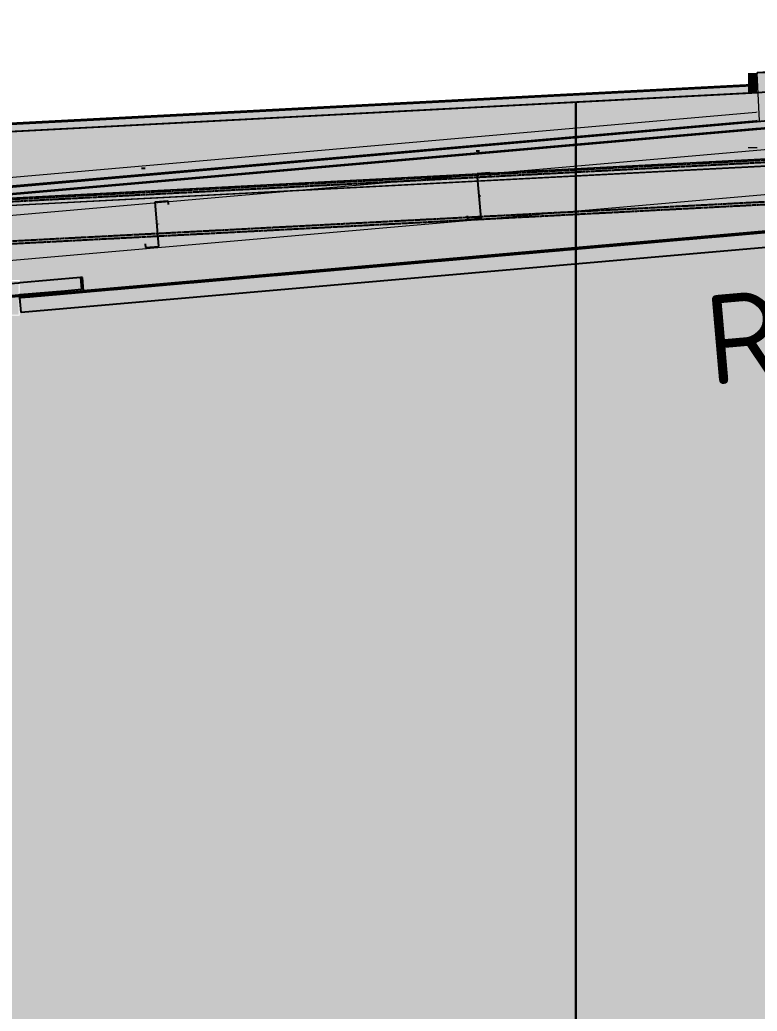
# Model space of a CAD drawing. Header units: millimetres. Extents: x 632 to 645312, y -3890 to 22200.
# Drawn here: x 612439 to 616548, y 12230 to 17758 of the extents above; entities that cross this region are included whole.
import ezdxf

# ---------------------------------------------------------------- set-up
doc = ezdxf.new("R2010")
doc.units = ezdxf.units.MM
doc.linetypes.add('Dash', pattern=[7, 5, -2])
doc.linetypes.add('Hidden', pattern=[4, 3, -1])
for name, color, linetype, lineweight in [('A-200-H_WALL', 111, 'Continuous', 13), ('A-200-M_WALL_EXT', 113, 'Continuous', 13), ('A-200-MH_WALL', 110, 'Hidden', 13), ('A-270-M_ROOF', 132, 'Continuous', 13), ('S-280-A_STRUCT_FRAME', 2, 'Continuous', 18), ('S-280-M_STRUCT_FRAME', 12, 'Continuous', 13)]:
    doc.layers.add(name, color=color, linetype=linetype, lineweight=lineweight)
doc.styles.add('ISOCPEUR_2', font='isocpeur.ttf', dxfattribs={"height": 500})

# ---------------------------------------------------------------- blocks, each defined once
blk = doc.blocks.new('Roof Gutters3 - Roof Gutters-1885272-S6_501-SECTION C1')
at = {"layer": 'A-270-M_ROOF', "lineweight": 5, "transparency": 33554432}
for points in [[(4327067.7, 17460), (4332689, 17753.5), (4332688.8, 17757.8), (4327067.5, 17464.3)], [(4327067.9, 17456.1), (4332689.2, 17749.6), (4332688.9, 17754.8), (4327067.6, 17461.3)], [(4327073.3, 17351.6), (4332682.3, 17644.4), (4332682.3, 17608.1), (4332696.6, 17608.1), (4332689, 17753.5), (4327067.7, 17460)], [(4306891.2, 16340.9), (4327368.8, 17410), (4327368.6, 17414.3), (4306890.9, 16345.2)], [(4306891.4, 16337), (4327369, 17406.1), (4327368.8, 17411.3), (4306891.1, 16342.2)], [(4306913, 15922.9), (4312657.3, 16222.8), (4312657.3, 16598.9), (4327371.1, 17367.1), (4327368.8, 17410), (4306891.2, 16340.9), (4306901.1, 16151.6)]]:
    blk.add_hatch(color=253, dxfattribs=at).paths.add_polyline_path(points)
at = {"layer": 'A-270-M_ROOF', "color": 53, "lineweight": 5}
for p, q in [((4332688.8, 17757.8), (4327067.5, 17464.3)), ((4332361.5, 17737.7), (4327067.6, 17461.3)), ((4332389.3, 17737.9), (4327067.7, 17460)), ((4312890.7, 15949.8), (4332711.2, 17683.9)), ((4312890.8, 15948.1), (4332711.2, 17682.1)), ((4312894.5, 15906.5), (4332715.4, 17640.6)), ((4312894.5, 15906.5), (4332715.4, 17640.6)), ((4327067.7, 17460), (4327067.5, 17464.3)), ((4327067.5, 17464.3), (4327067.6, 17461.3)), ((4327081.5, 17195.5), (4327067.7, 17460)), ((4327067.7, 17460), (4327067.8, 17457.1)), ((4327067.8, 17457.1), (4327067.7, 17460)), ((4327067.7, 17460), (4327067.8, 17457.1)), ((4327041.1, 17397.2), (4306890.9, 16345.2)), ((4327041.2, 17394.2), (4306891.1, 16342.2)), ((4327071.1, 17394.5), (4306891.2, 16340.9)), ((4327071.3, 17391.5), (4306891.3, 16338)), ((4327039.7, 17388.9), (4312662.6, 16638.3)), ((4327038.7, 17388.8), (4312662.6, 16638.3)), ((4327067.8, 17390.3), (4327038.7, 17388.8)), ((4327067.8, 17390.4), (4327039.7, 17388.9)), ((4327067.8, 17398.6), (4327041.1, 17397.2)), ((4327067.8, 17395.6), (4327041.2, 17394.2)), ((4319603.4, 16591.1), (4327060.8, 17243.5)), ((4319603.4, 16591.1), (4327061, 17243.5)), ((4327061, 17195.1), (4320975.7, 16662.7)), ((4321026.1, 16665.4), (4327060.8, 17193.3)), ((4327060.8, 17243.5), (4327067.8, 17244.1)), ((4327060.8, 17193.3), (4327067.8, 17193.9)), ((4327061, 17243.5), (4327067.8, 17244.1)), ((4327067.8, 17195.7), (4327061, 17195.1)), ((4327392.6, 16954.3), (4321141, 16627.9)), ((4327392.6, 16954.6), (4321149.9, 16628.7)), ((4321226.2, 16635.4), (4327392.5, 16957.3)), ((4327392.4, 16957.6), (4321234.7, 16636.1))]:
    blk.add_line(p, q, dxfattribs=at)
blk = doc.blocks.new('25021-APA-ZZ-ZZ-M3-AR-000001_V3_rvt-8-S6_501-SECTION C1')
at = {"layer": 'A-200-M_WALL_EXT', "transparency": 33554432}
blk.add_hatch(color=10, dxfattribs=at).paths.add_polyline_path([(4350894.9, 16014.7), (4350894.9, 16070.8), (4332581, 17679.2), (4312662.6, 16639.3), (4312663.4, 16599.2), (4332682.3, 17644.4), (4332682.3, 17608.1), (4350893.6, 16014.8)])
at = {"layer": 'A-270-M_ROOF', "lineweight": 5, "transparency": 33554432}
for color, points in [(9, [(4327067.8, 17457.1), (4332689.2, 17750.6), (4332621.6, 17749.7), (4327017.2, 17457.1)]), (10, [(4327067.8, 17417), (4332689.2, 17710.5), (4332621.6, 17709.6), (4327017.2, 17417)]), (9, [(4327017.2, 17417), (4327067.8, 17417), (4327067.8, 17457.1), (4327017.2, 17457.1), (4327017.2, 17418)]), (254, [(4327017.2, 17348.6), (4327067.8, 17351.3), (4327067.8, 17417), (4327017.2, 17417)]), (9, [(4306891.3, 16338), (4327368.8, 17407.1), (4327318.3, 17407.1), (4306840.7, 16338)]), (10, [(4306891.3, 16297.9), (4327368.8, 17367), (4327318.3, 17367), (4306840.7, 16297.9)]), (9, [(4306891.3, 16297.9), (4327369, 17367), (4327369, 17407.1), (4306891.3, 16338)])]:
    blk.add_hatch(color=color, dxfattribs=at).paths.add_polyline_path(points)
at = {"layer": 'A-200-M_WALL_EXT', "color": 53, "lineweight": 5}
for p, q in [((4327060.9, 17391), (4312662.6, 16639.3)), ((4312662.6, 16639.3), (4327036.7, 17389.7)), ((4327036.7, 17389.7), (4327067.8, 17391.3)), ((4327067.8, 17391.3), (4327060.9, 17391))]:
    blk.add_line(p, q, dxfattribs=at)
at = {"layer": 'A-270-M_ROOF', "color": 53, "lineweight": 5}
for p, q in [((4332711.2, 17685.7), (4312890.2, 15951.6)), ((4332711.2, 17645.5), (4312890.2, 15911.4)), ((4312890.2, 15911.4), (4332711.2, 17645.5)), ((4312890.2, 15791), (4332711.2, 17525.1)), ((4327067.8, 17457.1), (4327017.3, 17457.1)), ((4327067.8, 17417), (4327017.3, 17417)), ((4327017.3, 17417), (4327067.8, 17417)), ((4306891.3, 16338), (4327071.3, 17391.5)), ((4306893.4, 16298), (4327073.3, 17351.6)), ((4327073.3, 17351.6), (4306893.4, 16298)), ((4312890.2, 15540), (4332711.2, 17274.1)), ((4312891.3, 15540.1), (4332711.2, 17274.1)), ((4327060.9, 17191.3), (4321083.4, 16668.4)), ((4327067.8, 17191.9), (4327060.9, 17191.3)), ((4327060.9, 17151.2), (4322221.5, 16727.8)), ((4322221.5, 16727.8), (4327060.9, 17151.2)), ((4327067.8, 17151.8), (4327060.9, 17151.2)), ((4327060.9, 17151.2), (4327067.8, 17151.8)), ((4327017.3, 17046.5), (4327060.9, 17046.5)), ((4327060.9, 17046.5), (4327067.8, 17046.5)), ((4327369, 16996.5), (4322371.8, 16735.6))]:
    blk.add_line(p, q, dxfattribs=at)
blk.add_blockref('Roof Gutters3 - Roof Gutters-1885272-S6_501-SECTION C1', (0, 0), dxfattribs=at)
blk = doc.blocks.new('NRP_Framing-Steel-EA - RA728 - 90x90x8EA-3936119-S6_501-SECTION C1')
at = {"layer": 'S-280-M_STRUCT_FRAME', "linetype": 'Dash', "lineweight": 25}
for p, q in [((4332591.7, 17050.3), (4332255.8, 17020.9)), ((4332696.7, 17059.5), (4332591.8, 17050.3)), ((4332164.4, 17012.9), (4330118.5, 16833.9)), ((4329848.2, 16810.3), (4322959.9, 16207.6)), ((4330118.4, 16833.9), (4329848.3, 16810.3))]:
    blk.add_line(p, q, dxfattribs=at)
blk = doc.blocks.new('NRP_Framing-Steel-EA - RB725 - 75x75x8EA-3965456-S6_501-SECTION C1')
at = {"layer": 'S-280-M_STRUCT_FRAME', "linetype": 'Dash', "lineweight": 25}
h = blk.add_hatch(color=256, dxfattribs=at)
h.paths.add_polyline_path([(4322836.4, 16212.9), (4322953, 16223.1), (4322953, 16290.3), (4322830.5, 16279.6), (4322834.2, 16237.6)])
h.paths.add_polyline_path([(4322959, 16223.6), (4323302.3, 16253.6), (4323296.5, 16320.4), (4322959, 16290.8), (4322959, 16237.6)])
blk.add_hatch(color=256, dxfattribs=at).paths.add_polyline_path([(4323211.1, 16237.6), (4323314, 16246.6), (4323307.4, 16321.3), (4323296.5, 16320.4), (4323302.3, 16253.6), (4323210.4, 16245.6)])
h = blk.add_hatch(color=256, dxfattribs=at)
h.paths.add_polyline_path([(4322788.6, 16200.6), (4322953, 16215), (4322953, 16223.1), (4322787.9, 16208.6)])
h.paths.add_polyline_path([(4322959, 16215.6), (4323211.1, 16237.6), (4323210.4, 16245.6), (4322959, 16223.6)])
at = {"layer": 'S-280-M_STRUCT_FRAME', "lineweight": 25}
for p, q in [((4323296.5, 16320.4), (4322959, 16290.8)), ((4323307.4, 16321.3), (4323296.5, 16320.4)), ((4323296.5, 16320.4), (4323302.3, 16253.6)), ((4323314, 16246.6), (4323307.4, 16321.3)), ((4322953, 16290.3), (4322830.5, 16279.6)), ((4322836.4, 16212.9), (4322830.5, 16279.6)), ((4323302.3, 16253.6), (4323210.4, 16245.6)), ((4322953, 16223.1), (4322787.9, 16208.6)), ((4322788.6, 16200.6), (4322787.9, 16208.6)), ((4322953, 16215), (4322788.6, 16200.6)), ((4323210.4, 16245.6), (4322959, 16223.6)), ((4323211.1, 16237.6), (4322959, 16215.6)), ((4323210.4, 16245.6), (4323211.1, 16237.6)), ((4323211.1, 16237.6), (4323314, 16246.6))]:
    blk.add_line(p, q, dxfattribs=at)
at = {"layer": 'S-280-M_STRUCT_FRAME', "linetype": 'Dash', "lineweight": 25}
for p, q in [((4322959, 16290.8), (4322953, 16290.3)), ((4322959, 16223.6), (4322953, 16223.1)), ((4322959, 16223.6), (4322953, 16223.1)), ((4322959, 16215.6), (4322953, 16215))]:
    blk.add_line(p, q, dxfattribs=at)
blk = doc.blocks.new('NRP_Framing-Steel-PFC - R308 - 250PFC-4012580-S6_501-SECTION C1')
at = {"layer": 'S-280-M_STRUCT_FRAME', "linetype": 'Dash', "lineweight": 25}
for p, q in [((4312657.3, 16222.8), (4332666.5, 17267.4)), ((4332667.3, 17252.5), (4312657.3, 16207.8)), ((4331737.3, 16983.6), (4312657.3, 15987.5)), ((4331311.6, 16946.4), (4312657.3, 15972.4))]:
    blk.add_line(p, q, dxfattribs=at)
blk = doc.blocks.new('NRP_Framing-Steel-Purlin Z - P916 - EZ250-24-4046570-S6_501-SECTION C1')
at = {"layer": 'S-280-M_STRUCT_FRAME', "color": 1, "lineweight": 25}
for p, q in [((4323712.6, 16743.2), (4323783.4, 16749.4)), ((4323712.6, 16743.2), (4323783.4, 16749.4)), ((4323783.4, 16749.4), (4323785.3, 16727.5)), ((4323783.4, 16749.4), (4323785.3, 16727.5)), ((4323734.4, 16494.2), (4323712.6, 16743.2)), ((4323734.4, 16494.2), (4323712.6, 16743.2)), ((4323731.5, 16619.4), (4323731.9, 16619.5)), ((4323656.8, 16509.5), (4323658.7, 16487.6)), ((4323656.8, 16509.5), (4323658.7, 16487.6)), ((4323658.7, 16487.6), (4323734.4, 16494.2)), ((4323658.7, 16487.6), (4323734.4, 16494.2))]:
    blk.add_line(p, q, dxfattribs=at)
at = {"layer": 'S-280-M_STRUCT_FRAME', "color": 1, "linetype": 'Dash', "lineweight": 25}
blk.add_line((4323731.5, 16619.4), (4323731.9, 16619.5), dxfattribs=at)
blk = doc.blocks.new('NRP_Framing-Steel-Purlin Z - P915 - EZ250-19-4047861-S6_501-SECTION C1')
at = {"layer": 'S-280-M_STRUCT_FRAME', "color": 92, "lineweight": 25}
for p, q in [((4325508.2, 16900.3), (4325578.9, 16906.5)), ((4325508.2, 16900.3), (4325578.9, 16906.5)), ((4325529.9, 16651.3), (4325508.2, 16900.3)), ((4325529.9, 16651.3), (4325508.2, 16900.3)), ((4325578.9, 16906.5), (4325580.7, 16885.6)), ((4325578.9, 16906.5), (4325580.7, 16885.6)), ((4325527.1, 16776.5), (4325527.5, 16776.5)), ((4325452.4, 16665.6), (4325454.2, 16644.7)), ((4325452.4, 16665.6), (4325454.2, 16644.7)), ((4325454.2, 16644.7), (4325529.9, 16651.3)), ((4325454.2, 16644.7), (4325529.9, 16651.3))]:
    blk.add_line(p, q, dxfattribs=at)
at = {"layer": 'S-280-M_STRUCT_FRAME', "color": 92, "linetype": 'Dash', "lineweight": 25}
blk.add_line((4325527.1, 16776.5), (4325527.5, 16776.5), dxfattribs=at)
blk = doc.blocks.new('NRP_Framing-Steel-Purlin Z - P916 - EZ250-24-4062104-S6_501-SECTION C1')
at = {"layer": 'S-280-M_STRUCT_FRAME', "color": 1, "linetype": 'Dash', "lineweight": 25}
blk.add_line((4323657, 16928.7), (4323636.3, 16928.7), dxfattribs=at)
blk = doc.blocks.new('NRP_Framing-Steel-Purlin Z - P916 - EZ250-24-4062105-S6_501-SECTION C1')
at = {"layer": 'S-280-M_STRUCT_FRAME', "color": 1, "linetype": 'Dash', "lineweight": 25}
blk.add_line((4325521.4, 17026), (4325500.8, 17026.1), dxfattribs=at)

msp = doc.modelspace()

# ---------------------------------------------------------------- hatches: boundary and pattern name
at = {"layer": 'A-200-H_WALL'}
h = msp.add_hatch(color=256, dxfattribs=at)
h.paths.add_polyline_path([(615537.5, 4900), (622162.5, 4900), (622162.5, 5050), (615537.5, 5050)])
h.paths.add_polyline_path([(620195, 5200), (622162.5, 5200), (622162.5, 15900), (622025, 15900), (622025, 15920), (622157.5, 15920), (622157.5, 16680), (622025, 16680), (622025, 16700), (622162.5, 16700), (622162.5, 16950.1), (622059.4, 16950.1), (622059.4, 16966.9), (619725.5, 16762.7), (619725.5, 16701.2), (619587.4, 16725.7), (619527.3, 16745.3), (615537.5, 16396.3), (615537.5, 5200)])
h.paths.add_polyline_path([(615537.5, 16486.6), (619303.5, 16818.4), (619299.2, 16819.8), (619313.3, 16906.5), (619376.2, 16906.5), (619579.3, 16840.2), (622059.4, 17059.5), (622059.4, 17150.1), (622162.5, 17150.1), (622162.5, 17644.4), (615537.5, 17298.5), (615537.5, 17059.5)])
h.paths.add_polyline_path([(622077.8, 16956.1), (622162.5, 16956.1), (622162.5, 16975.9), (622065.4, 16967.4), (622065.4, 16956.1)])
h.paths.add_polyline_path([(622065.4, 17057.7), (622088.6, 17059.8), (622089.7, 17072.6), (622147.1, 17067.6), (622147.8, 17075.6), (622162.5, 17075.6), (622162.5, 17144.1), (622065.4, 17144.1), (622065.4, 17058.3)])
h = msp.add_hatch(color=256, dxfattribs=at)
h.paths.add_polyline_path([(615537.5, 4900), (615537.5, 5050), (608937.5, 5050), (608937.5, 4900), (615501, 4900)])
h.paths.add_polyline_path([(615537.5, 5200), (615537.5, 16396.3), (612447.3, 16125.9), (612439.2, 16200.6), (612439.2, 16107.6), (612239.2, 16107.6), (612239.1, 16107.7), (608937.5, 15818.9), (608937.5, 5200), (615501, 5200)])
h.paths.add_polyline_path([(608937.5, 15909.2), (612239.2, 16199.2), (612239.2, 16307.6), (612439.2, 16307.6), (612440.1, 16290.9), (612787.7, 16321.3), (612794.2, 16246.6), (615537.5, 16486.6), (615537.5, 17298.5), (608937.5, 16953.9), (608937.5, 16189.4)])
h.paths.add_polyline_path([(612245.2, 16113.6), (612433.2, 16113.6), (612433.2, 16215), (612268.8, 16200.6), (612268.1, 16208.6), (612316.6, 16212.9), (612310.8, 16279.6), (612433.2, 16290.3), (612433.2, 16301.6), (612245.2, 16301.6), (612245.2, 16198.6), (612252.6, 16199.2), (612259.1, 16124.5), (612245.2, 16123.3)])
at = {"layer": 'S-280-M_STRUCT_FRAME', "lineweight": 5}
h = msp.add_hatch(color=256, dxfattribs=at)
h.paths.add_polyline_path([(612440.1, 16207.6), (619328.5, 16810.3), (619303.5, 16816.1), (612439.4, 16215.6), (612439.7, 16212.9)])
h.paths.add_polyline_path([(619598.7, 16833.9), (621644.6, 17012.9), (621643.9, 17020.9), (619579.3, 16840.2)])
h.paths.add_polyline_path([(622072, 17050.3), (622176.9, 17059.5), (622176.4, 17065), (622162.5, 17066.2), (622071.3, 17058.3)])
h = msp.add_hatch(color=256, dxfattribs=at)
h.paths.add_polyline_path([(612447.3, 16125.9), (619527.3, 16745.3), (619328.5, 16810.3), (612440.1, 16207.6), (612440.7, 16200.6)])
h.paths.add_polyline_path([(619725.5, 16762.7), (622059.4, 16966.9), (622059.4, 16981.9), (621741.7, 16955.1), (621735.7, 17020.9), (619599.6, 16833.6), (619725.5, 16792.5), (619725.5, 16788.5)])
h.paths.add_polyline_path([(622065.4, 16967.4), (622184.1, 16977.8), (622176.9, 17056.9), (622162.5, 17058.2), (622072, 17050.3), (622077.8, 16983.5), (622065.4, 16982.4)])

# ---------------------------------------------------------------- linework, layer by layer
at = {"layer": 'A-200-M_WALL_EXT', "lineweight": 25}
for p, q in [((622162.5, 17644.4), (602137.5, 16598.9)), ((615537.5, 16486.6), (615537.5, 17298.5)), ((615537.5, 17298.5), (615537.5, 16486.6)), ((615537.5, 5200), (615537.5, 16396.3)), ((615537.5, 16396.3), (615537.5, 5200))]:
    msp.add_line(p, q, dxfattribs=at)
at = {"layer": 'A-200-MH_WALL', "lineweight": 25}
for p, q in [((615537.5, 16396.3), (615537.5, 16486.6)), ((615537.5, 16486.6), (615537.5, 16396.3))]:
    msp.add_line(p, q, dxfattribs=at)
at = {"layer": 'S-280-M_STRUCT_FRAME', "lineweight": 25}
for p, q in [((619328.5, 16810.3), (612440.1, 16207.6)), ((619309.1, 16816.6), (612794.2, 16246.6)), ((619527.3, 16745.3), (612447.3, 16125.9)), ((612440.1, 16207.6), (612439.4, 16215.6)), ((612447.3, 16125.9), (612440.1, 16207.6))]:
    msp.add_line(p, q, dxfattribs=at)

# ---------------------------------------------------------------- block references
at = {"color": 10, "lineweight": 5}
msp.add_blockref('25021-APA-ZZ-ZZ-M3-AR-000001_V3_rvt-8-S6_501-SECTION C1', (-3710519.8, 0), dxfattribs=at)
at = {"layer": 'S-280-M_STRUCT_FRAME', "linetype": 'Dash', "lineweight": 25}
for name in ['NRP_Framing-Steel-PFC - R308 - 250PFC-4012580-S6_501-SECTION C1', 'NRP_Framing-Steel-EA - RA728 - 90x90x8EA-3936119-S6_501-SECTION C1', 'NRP_Framing-Steel-EA - RB725 - 75x75x8EA-3965456-S6_501-SECTION C1']:
    msp.add_blockref(name, (-3710519.8, 0), dxfattribs=at)
at = {"layer": 'S-280-M_STRUCT_FRAME', "color": 1, "lineweight": 25}
for name in ['NRP_Framing-Steel-Purlin Z - P916 - EZ250-24-4062105-S6_501-SECTION C1', 'NRP_Framing-Steel-Purlin Z - P916 - EZ250-24-4062104-S6_501-SECTION C1']:
    msp.add_blockref(name, (-3710519.8, 0), dxfattribs=at)
at = {"layer": 'S-280-M_STRUCT_FRAME', "color": 92, "linetype": 'Dash', "lineweight": 25}
msp.add_blockref('NRP_Framing-Steel-Purlin Z - P915 - EZ250-19-4047861-S6_501-SECTION C1', (-3710519.8, 0), dxfattribs=at)
at = {"layer": 'S-280-M_STRUCT_FRAME', "color": 1, "linetype": 'Dash', "lineweight": 25}
msp.add_blockref('NRP_Framing-Steel-Purlin Z - P916 - EZ250-24-4046570-S6_501-SECTION C1', (-3710519.8, 0), dxfattribs=at)

# ---------------------------------------------------------------- texts
at = {"layer": 'S-280-A_STRUCT_FRAME', "lineweight": 13, "insert": (616240.6, 16218.7), "char_height": 500, "width": 2324.894, "attachment_point": 1, "rotation": 5, "style": 'ISOCPEUR_2'}
msp.add_mtext('RA728', dxfattribs=at)

doc.saveas('drawing.dxf')
